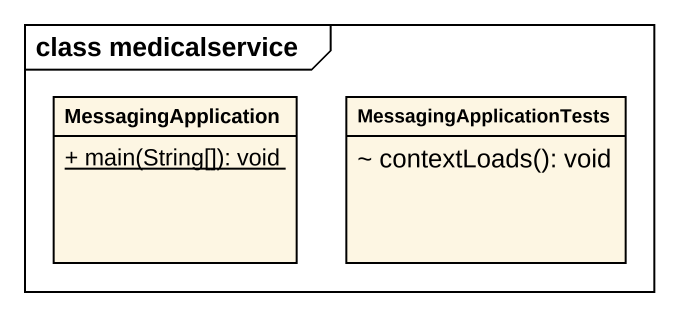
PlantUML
@startuml
mainframe class medicalservice
hide circle
hide empty members
skinparam classAttributeIconSize 0
class MessagingApplication {
  {static} + main(String[]): void
}
class MessagingApplicationTests {
  ~ contextLoads(): void
}
@enduml
